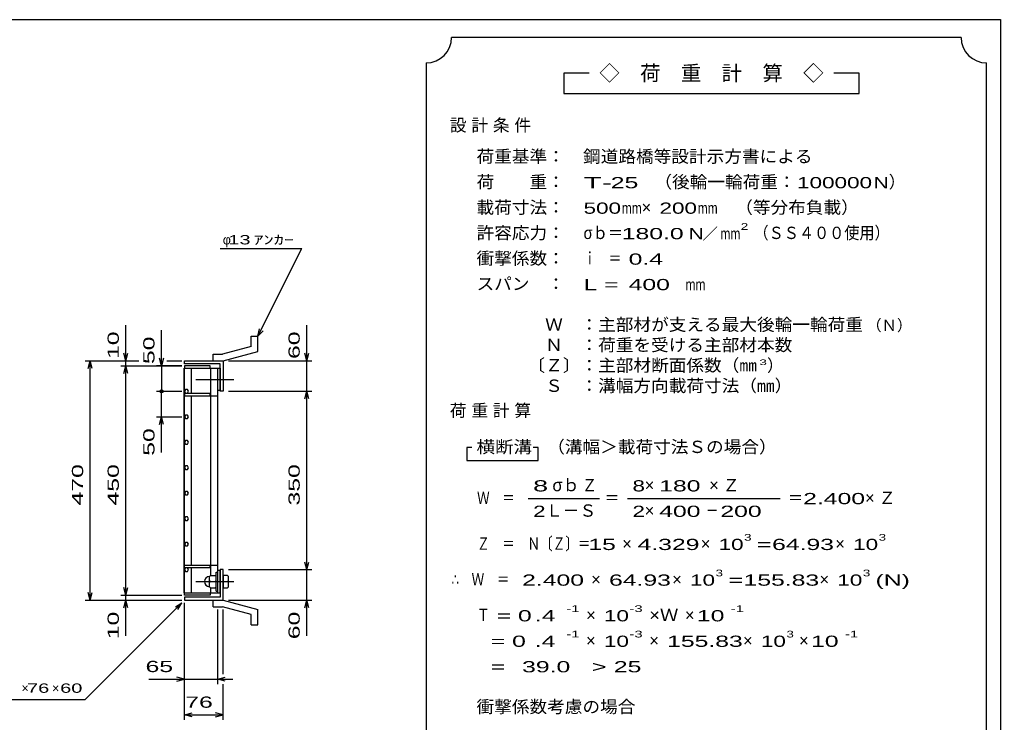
# Model space of a CAD drawing. Units: millimetres, scale not verified. Extents: x -1820 to 1731, y -1282 to 1054.
# Drawn here: x -194 to 1731, y -326 to 1054 of the extents above; entities that cross this region are included whole.
import ezdxf
from ezdxf.enums import TextEntityAlignment as Align

# ---------------------------------------------------------------- set-up
doc = ezdxf.new("R2010")
doc.units = ezdxf.units.MM
doc.header["$LTSCALE"] = 10
doc.linetypes.add('CHAIN', pattern=[18.5, 12, -1.5, 3.5, -1.5])
for name, color, linetype, lineweight in [('0_2', 150, 'Continuous', 25), ('16', 3, 'Continuous', 25), ('19', 6, 'Continuous', 25), ('22', 4, 'Continuous', 25), ('24', 2, 'Continuous', 25)]:
    doc.layers.add(name, color=color, linetype=linetype, lineweight=lineweight)
doc.styles.add('ベクトル', font='')
doc.styles.get('ベクトル').set_extended_font_data('ベクトル')

msp = doc.modelspace()

# ---------------------------------------------------------------- linework, layer by layer
at = {"layer": '0_2'}
for p, q in [((-1729, 1053.5), (1731, 1053.5)), ((1731, 1053.5), (1731, -1146.5))]:
    msp.add_line(p, q, dxfattribs=at)
at = {"layer": '16'}
for p, q in [((129.3, -71.5), (129.3, 369.5)), ((129.3, 369.5), (130, 369.5)), ((180, 374), (130, 374)), ((130, 374), (130, 369.5)), ((130, 369.5), (180, 369.5)), ((130, -71.5), (130, 369.5)), ((130, 369.5), (195, 369.5)), ((143.5, 319.5), (143.5, 369.5)), ((180, 369.5), (180, 374)), ((181.5, -36.5), (181.5, 369.5)), ((195, -71.5), (195, 369.5)), ((195, 369.5), (200, 369.5)), ((200, 369.5), (200, 325.5)), ((131.98, 327.45), (130, 323.97)), ((135.98, 327.48), (131.98, 327.45)), ((138, 324), (135.98, 327.48)), ((130, 323.97), (132.02, 320.52)), ((130, 319.5), (130, 315)), ((180, 319.5), (130, 319.5)), ((130, 315), (195, 315)), ((132.02, 320.52), (136.02, 320.55)), ((136.02, 320.55), (138, 324.03)), ((143.5, -17), (143.5, 315)), ((180, 315), (180, 319.5)), ((200, 325.5), (195, 325.5)), ((131.98, 277.45), (130, 273.97)), ((130, 273.97), (132.02, 270.52)), ((135.98, 277.48), (131.98, 277.45)), ((132.02, 270.52), (136.02, 270.55)), ((138, 274), (135.98, 277.48)), ((136.02, 270.55), (138, 274.03)), ((131.98, 227.45), (130, 223.97)), ((130, 223.97), (132.02, 220.52)), ((135.98, 227.48), (131.98, 227.45)), ((132.02, 220.52), (136.02, 220.55)), ((138, 224), (135.98, 227.48)), ((136.02, 220.55), (138, 224.03)), ((131.98, 177.45), (130, 173.97)), ((130, 173.97), (132.02, 170.52)), ((135.98, 177.48), (131.98, 177.45)), ((138, 174), (135.98, 177.48)), ((136.02, 170.55), (138, 174.03)), ((132.02, 170.52), (136.02, 170.55)), ((131.98, 127.45), (130, 123.97)), ((130, 123.97), (132.02, 120.52)), ((135.98, 127.48), (131.98, 127.45)), ((132.02, 120.52), (136.02, 120.55)), ((138, 124), (135.98, 127.48)), ((136.02, 120.55), (138, 124.03)), ((131.98, 77.45), (130, 73.97)), ((135.98, 77.48), (131.98, 77.45)), ((138, 74), (135.98, 77.48)), ((130, 73.97), (132.02, 70.52)), ((132.02, 70.52), (136.02, 70.55)), ((136.02, 70.55), (138, 74.03)), ((131.98, 27.45), (130, 23.97)), ((130, 23.97), (132.02, 20.52)), ((135.98, 27.48), (131.98, 27.45)), ((132.02, 20.52), (136.02, 20.55)), ((138, 24), (135.98, 27.48)), ((136.02, 20.55), (138, 24.03)), ((130, -21.5), (130, -17)), ((130, -17), (195, -17)), ((180, -21.5), (180, -17)), ((130, -21.5), (180, -21.5)), ((131.98, -22.55), (130, -26.03)), ((130, -26.03), (132.02, -29.48)), ((135.98, -22.52), (131.98, -22.55)), ((132.02, -29.48), (136.02, -29.45)), ((138, -26), (135.98, -22.52)), ((136.02, -29.45), (138, -25.97)), ((143.5, -71.5), (143.5, -21.5)), ((181, -37.5), (179, -39.5)), ((181, -37.5), (190, -37.5)), ((192, -39.5), (190, -37.5)), ((192, -68), (192, -31)), ((192, -31), (195, -31)), ((200, -27.5), (195, -27.5)), ((195, -68), (195, -31)), ((200, -71.5), (200, -27.5)), ((179, -59.5), (179, -39.5)), ((181, -49.5), (179, -47.5)), ((181, -49.5), (179, -51.5)), ((181, -49.5), (190, -49.5)), ((190, -49.5), (192, -47.5)), ((192, -51.5), (190, -49.5)), ((129.3, -71.5), (130, -71.5)), ((130, -71.5), (180, -71.5)), ((130, -76), (130, -71.5)), ((130, -71.5), (195, -71.5)), ((180, -76), (130, -76)), ((179, -59.5), (181, -61.5)), ((180, -71.5), (180, -76)), ((181, -61.5), (190, -61.5)), ((181.5, -71.5), (181.5, -62.5)), ((190, -61.5), (192, -59.5)), ((192, -68), (195, -68)), ((195, -71.5), (200, -71.5))]:
    msp.add_line(p, q, dxfattribs=at)
at = {"layer": '16', "linetype": 'CHAIN'}
for p, q in [((152, 347.5), (227, 347.5)), ((152, -49.5), (227, -49.5))]:
    msp.add_line(p, q, dxfattribs=at)
at = {"layer": '16'}
msp.add_arc((179, -49.5), 10, 90, 270, dxfattribs=at)
at = {"layer": '19'}
for p, q in [((260.61, 432.12), (273.61, 432.12)), ((260.61, 412.1), (260.61, 432.12)), ((273.61, 402.12), (273.61, 432.12)), ((260.61, 412.1), (204.28, 397.01)), ((185.99, 397.01), (204.28, 397.01)), ((185.99, 384.01), (185.99, 397.01)), ((206, 384), (273.61, 402.12)), ((130, 378), (130, 384)), ((130, 384), (206, 384)), ((200, 378), (130, 378)), ((186, 384), (206, 384)), ((200, 324), (200, 378)), ((206, 384), (206, 324)), ((206, 324), (200, 324)), ((206, -26), (200, -26)), ((200, -26), (200, -80)), ((206, -86), (206, -26)), ((214, -37.5), (206, -37.5)), ((206, -37.5), (206, -61.5)), ((216, -39.5), (214, -37.5)), ((206, -49.5), (214, -49.5)), ((216, -47.5), (214, -49.5)), ((214, -49.5), (216, -51.5)), ((216, -59.5), (216, -39.5)), ((206, -61.5), (214, -61.5)), ((214, -61.5), (216, -59.5)), ((130, -80), (130, -86)), ((200, -80), (130, -80)), ((130, -86), (206, -86)), ((185.99, -99.01), (185.99, -86.01)), ((186, -86), (206, -86)), ((206, -86), (273.61, -104.12)), ((185.99, -99.01), (204.28, -99.01)), ((260.61, -114.1), (204.28, -99.01)), ((260.61, -134.12), (260.61, -114.1)), ((273.61, -134.12), (273.61, -104.12)), ((260.61, -134.12), (273.61, -134.12))]:
    msp.add_line(p, q, dxfattribs=at)
at = {"layer": '22'}
for p, q in [((200, 604), (360, 604)), ((274, 432), (360, 604)), ((15, 384), (15, 454)), ((85, 374), (85, 444)), ((274, 432), (277, 446.6)), ((274, 432), (284, 443)), ((370, 384), (370, 454)), ((15, 384), (11, 399)), ((15, 384), (19, 399)), ((85, 374), (81, 389)), ((89, 389), (85, 374)), ((370, 384), (366, 399)), ((370, 384), (374, 399)), ((-65, 384), (40, 384)), ((-59, 369), (-55, 384)), ((-51, 369), (-55, 384)), ((-55, -86), (-55, 384)), ((5, 384), (40, 384)), ((5, 374), (125, 374)), ((11, 359), (15, 374)), ((15, 374), (15, 384)), ((19, 359), (15, 374)), ((15, -76), (15, 374)), ((125, 374), (75, 374)), ((85, 374), (85, 324)), ((95, 384), (125, 384)), ((95, 384), (125, 384)), ((216, 384), (380, 384)), ((370, 324), (370, 384)), ((75, 324), (125, 324)), ((85, 274), (85, 324)), ((216, 324), (380, 324)), ((366, 309), (370, 324)), ((374, 309), (370, 324)), ((370, -26), (370, 324)), ((75, 274), (125, 274)), ((81, 259), (85, 274)), ((89, 259), (85, 274)), ((85, 204), (85, 274)), ((370, -26), (366, -11)), ((370, -26), (374, -11)), ((216, -26), (380, -26)), ((370, -86), (370, -26)), ((-55, -86), (-59, -71)), ((-55, -86), (-51, -71)), ((5, -76), (125, -76)), ((15, -76), (11, -61)), ((15, -76), (19, -61)), ((15, -86), (15, -76)), ((-65, -86), (125, -86)), ((-65, -281), (125, -91)), ((5, -86), (125, -86)), ((11, -101), (15, -86)), ((19, -101), (15, -86)), ((15, -156), (15, -86)), ((112, -99), (125, -91)), ((117, -104), (125, -91)), ((130, -251), (130, -91)), ((130, -321), (130, -91)), ((216, -86), (380, -86)), ((366, -101), (370, -86)), ((374, -101), (370, -86)), ((370, -156), (370, -86)), ((195, -251), (195, -104)), ((206, -231), (206, -104)), ((60, -241), (130, -241)), ((130, -241), (115, -237)), ((115, -245), (130, -241)), ((130, -241), (195, -241)), ((195, -241), (210, -237)), ((210, -245), (195, -241)), ((195, -241), (225, -241)), ((206, -321), (206, -251)), ((-265, -281), (-65, -281)), ((130, -311), (145, -307)), ((206, -311), (191, -307)), ((145, -315), (130, -311)), ((130, -311), (206, -311)), ((191, -315), (206, -311))]:
    msp.add_line(p, q, dxfattribs=at)
msp.add_circle((85, 324), 3, dxfattribs=at)
at = {"layer": '24', "color": 4}
for p, q in [((1654, 1018.5), (654, 1018.5)), ((604, 968.5), (604, -581.5)), ((1704, -581.5), (1704, 968.5)), ((924, 948.5), (874, 948.5)), ((874, 948.5), (874, 908.5)), ((1454, 948.5), (1404, 948.5)), ((1454, 908.5), (1454, 948.5)), ((874, 908.5), (1454, 908.5)), ((694, 213.5), (684, 213.5)), ((684, 213.5), (684, 188.5)), ((824, 213.5), (814, 213.5)), ((824, 188.5), (824, 213.5)), ((684, 188.5), (824, 188.5)), ((804, 113.5), (944, 113.5)), ((999, 113.5), (1299, 113.5))]:
    msp.add_line(p, q, dxfattribs=at)
for centre, start, end in [((604, 1018.5), 270, 0), ((1704, 1018.5), 180, 270)]:
    msp.add_arc(centre, 50, start, end, dxfattribs=at)

# ---------------------------------------------------------------- texts
at = {"layer": '22', "color": 2, "style": 'ベクトル'}
for s, p in [('φ', (205, 621.5)), ('×', (-190, -258.5)), ('×', (-130, -258.5))]:
    msp.add_text(s, height=18.33, dxfattribs=at).set_placement(p, align=Align.MIDDLE_LEFT)
for s, height, width, p in [(' 13 ', 18.33, 1.6, (205, 621.5)), ('ｱﾝｶｰ', 18.33, 1.6, (265, 621.5)), (' 65 ', 21.99, 1.65, (40, -216)), (' 76 ', 18.33, 1.6, (-190, -258.5)), (' 60 ', 18.33, 1.6, (-125, -258.5)), (' 76 ', 21.99, 1.65, (118, -286))]:
    msp.add_text(s, height=height, dxfattribs=dict(at, width=width)).set_placement(p, align=Align.MIDDLE_LEFT)
at = {"layer": '22', "color": 2, "style": 'ベクトル', "width": 1.65}
for s, p in [(' 10 ', (-10, 374)), (' 50 ', (60, 364)), (' 60 ', (345, 374)), (' 50 ', (60, 184)), (' 470 ', (-80, 86.5)), (' 450 ', (-10, 86.5)), (' 350 ', (345, 86.5)), (' 10 ', (-10, -176)), (' 60 ', (345, -176))]:
    msp.add_text(s, height=21.99, rotation=90, dxfattribs=at).set_placement(p, align=Align.MIDDLE_LEFT)
at = {"layer": '24', "style": 'ベクトル'}
for s, height, p in [('◇\u3000荷\u3000重\u3000計\u3000算\u3000◇', 29.33, (944, 948.5)), ('）', 24.19, (1512, 735)), ('×', 24.19, (1027, 685)), ('／', 21.99, (1146.5, 633.5)), ('（Ｎ）', 21.99, (1468, 453.5)), ('）', 24.19, (1273, 375)), ('σｂ', 24.19, (852, 140)), ('×', 24.19, (1033, 140)), ('Ｌ－Ｓ', 24.19, (839, 90)), ('×', 24.19, (1033, 90)), ('×', 24.19, (989, 25)), ('×', 24.19, (1143, 25)), ('×', 24.19, (1407, 25)), ('×', 24.19, (928, -45)), ('×', 24.19, (1087, -45)), ('×', 24.19, (1376, -45)), ('×', 24.19, (918, -115)), ('×', 24.19, (1112, -115)), ('×', 24.19, (918, -165)), ('×', 24.19, (1042, -165)), ('×', 24.19, (1226, -165)), ('×', 24.19, (1336, -165))]:
    msp.add_text(s, height=height, dxfattribs=at).set_placement(p, align=Align.MIDDLE_LEFT)
for s, height, width, p in [('荷重基準：\u3000', 24.19, 1.05, (703, 785)), ('鋼道路橋等設計示方書による', 24.19, 1.05, (912, 785)), ('荷\u3000\u3000重：\u3000', 24.19, 1.05, (703, 735)), ('（後輪一輪荷重：', 24.19, 1.05, (1052, 735)), ('T-', 21.99, 2, (913, 733.5)), (' 25 ', 21.99, 1.65, (953, 733.5)), ('100000', 21.99, 1.5, (1332, 733.5)), ('N', 21.99, 1.4, (1482, 733.5)), ('載荷寸法：\u3000', 24.19, 1.05, (703, 685)), ('500', 21.99, 1.5, (913, 683.5)), ('200', 21.99, 1.5, (1062, 683.5)), ('\u3000（等分布負載）', 24.19, 1.05, (1176, 685)), ('mm', 21.99, 0.8, (988, 683.5)), ('mm', 21.99, 0.8, (1137, 683.5)), ('許容応力：\u3000', 24.19, 1.05, (703, 635)), ('σｂ＝', 24.19, 0.9, (913, 635)), ('180.0', 21.99, 1.65, (988, 633.5)), ('N', 21.99, 1.4, (1119, 633.5)), ('mm', 21.99, 0.8, (1181.5, 633.5)), ('2', 13.2, 1.5, (1221.5, 647.5)), ('（ＳＳ４００使用）', 24.19, 0.9, (1246.5, 635)), ('衝撃係数：\u3000', 24.19, 1.05, (703, 585)), ('ｉ\u3000＝', 24.19, 0.75, (913, 585)), (' 0.4', 21.99, 1.65, (988, 583.5)), ('スパン\u3000：\u3000', 24.19, 1.05, (703, 535)), ('L =', 21.99, 1.65, (913, 533.5)), (' 400 ', 21.99, 1.65, (988, 533.5)), ('mm', 21.99, 0.8, (1113, 533.5)), ('\u3000Ｗ\u3000：主部材が支える最大後輪一輪荷重', 24.19, 1.05, (803, 455)), ('\u3000Ｎ\u3000：荷重を受ける主部材本数', 24.19, 1.05, (803, 415)), ('〔Ｚ〕：主部材断面係数（㎜', 24.19, 1.05, (803, 375)), ('3', 11, 1.8, (1258, 381)), ('\u3000Ｓ\u3000：溝幅方向載荷寸法（㎜）', 24.19, 1.05, (803, 335)), ('\u3000（溝幅＞載荷寸法Ｓの場合）', 24.19, 1.05, (807, 215)), ('横断溝', 24.19, 1.1, (703, 215)), ('8', 21.99, 1.8, (814, 138.5)), ('Ｚ', 24.19, 0.9, (910, 140)), ('8', 21.99, 1.5, (1009, 138.5)), (' 180 ', 21.99, 1.65, (1048, 138.5)), ('Ｗ\u3000＝', 24.19, 0.75, (704, 115)), ('＝', 24.19, 0.9, (954, 115)), ('＝', 24.19, 0.9, (1314, 115)), ('2.400', 21.99, 1.65, (1344, 113.5)), ('2', 21.99, 1.5, (814, 88.5)), ('2', 21.99, 1.5, (1009, 88.5)), (' 400 ', 21.99, 1.65, (1048, 88.5)), (' 200 ', 21.99, 1.65, (1168, 88.5)), ('－', 24.19, 0.75, (1153, 90)), ('Ｚ\u3000＝\u3000Ｎ〔Ｚ〕＝', 24.19, 0.75, (704, 25)), ('3', 13.2, 1.5, (1228, 37.5)), ('3', 13.2, 1.5, (1492, 37.5)), (' 15 ', 21.99, 1.65, (909, 23.5)), ('4.329', 21.99, 1.65, (1019, 23.5)), ('10', 21.99, 1.5, (1178, 23.5)), ('=', 21.99, 1.7, (1253, 23.5)), ('64.93', 21.99, 1.65, (1283, 23.5)), ('10', 21.99, 1.5, (1442, 23.5)), ('∴\u3000Ｗ\u3000＝', 24.19, 0.75, (654, -45)), (' 2.400', 21.99, 1.65, (779, -46.5)), ('64.93', 21.99, 1.65, (963, -46.5)), ('10', 21.99, 1.5, (1122, -46.5)), ('3', 13.2, 1.5, (1172, -32.5)), ('155.83', 21.99, 1.65, (1227, -46.5)), ('10', 21.99, 1.5, (1411, -46.5)), ('3', 13.2, 1.5, (1461, -32.5)), ('(N)', 21.99, 1.65, (1486, -46.5)), ('=', 21.99, 1.7, (1197, -46.5)), ('-1', 13.2, 1.65, (879, -102.5)), ('-3', 13.2, 1.65, (1003, -102.5)), ('-1', 13.2, 1.65, (1202, -102.5)), ('Ｔ', 24.19, 0.75, (704, -115)), (' = 0', 21.99, 1.65, (729, -116.5)), (' .4 ', 21.99, 1.65, (804, -116.5)), ('10', 21.99, 1.5, (953, -116.5)), ('×Ｗ', 24.19, 1.1, (1042, -115)), (' 10 ', 21.99, 1.65, (1122, -116.5)), ('-1', 13.2, 1.65, (879, -152.5)), ('-3', 13.2, 1.65, (1003, -152.5)), ('3', 13.2, 1.5, (1311, -152.5)), ('-1', 13.2, 1.65, (1426, -152.5)), ('  = 0', 21.99, 1.65, (704, -166.5)), (' .4 ', 21.99, 1.65, (804, -166.5)), ('10', 21.99, 1.5, (953, -166.5)), ('155.83', 21.99, 1.65, (1077, -166.5)), ('10', 21.99, 1.5, (1261, -166.5)), (' 10 ', 21.99, 1.65, (1346, -166.5)), (' 39.0', 21.99, 1.65, (779, -216.5)), ('>', 21.99, 1.7, (929, -216.5)), (' 25 ', 21.99, 1.65, (959, -216.5)), ('  =', 21.99, 1.65, (704, -216.5)), ('衝撃係数考慮の場合', 24.19, 1.05, (703, -295))]:
    msp.add_text(s, height=height, dxfattribs=dict(at, width=width)).set_placement(p, align=Align.MIDDLE_LEFT)
at = {"layer": '24', "char_height": 24.19, "attachment_point": 4, "style": 'ベクトル'}
for s, insert in [('\\T1.28;設計条件', (650.5, 845)), ('\\T1.28;荷重計算', (650.5, 285)), ('\\T1.42;×Ｚ', (1159.5, 140)), ('\\T1.42;×Ｚ', (1465.5, 115))]:
    msp.add_mtext(s, dxfattribs=dict(at, insert=insert))

doc.saveas('drawing.dxf')
